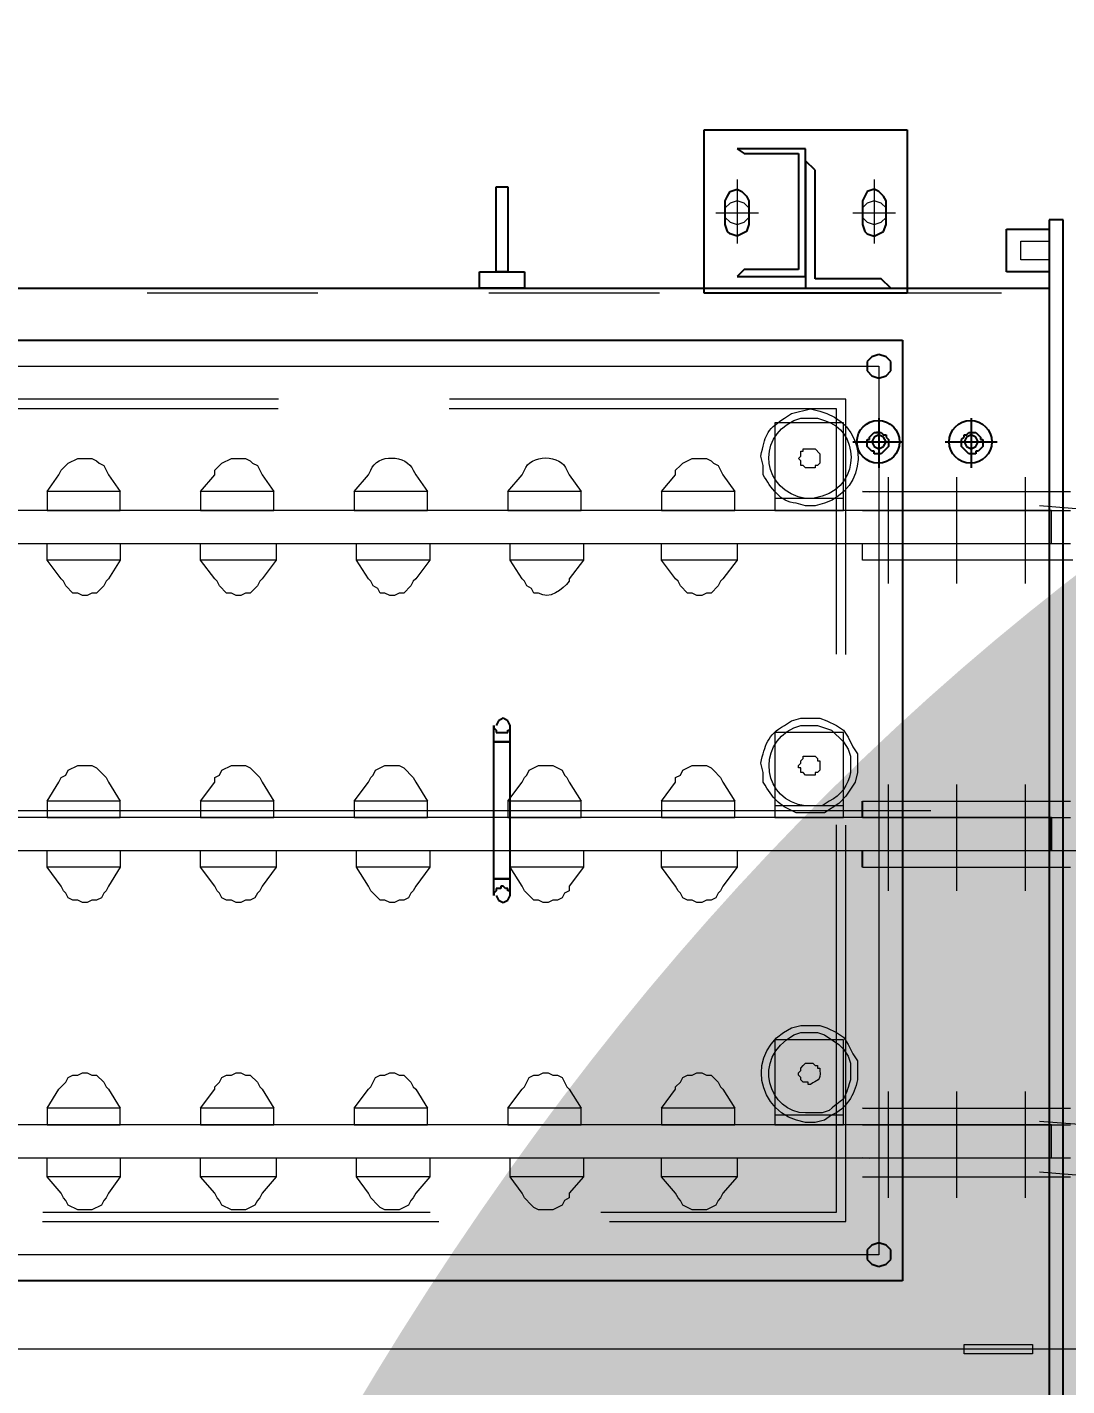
# Model space of a CAD drawing. Header units: metres. Extents: x 529524 to 529977, y 2674144 to 2674419.
# Drawn here: x 529755.865 to 529756.474, y 2674301.859 to 2674302.654 of the extents above; entities that cross this region are included whole.
import ezdxf

# ---------------------------------------------------------------- set-up
doc = ezdxf.new("R2010")
doc.units = ezdxf.units.M
doc.linetypes.add('PDF_IMPORT', pattern=[1, 0.8, -0.2])
doc.layers.add('IDT', color=7, linetype='Continuous')
doc.layers.add('MMS Block Numbering', color=7, linetype='Continuous')
doc.styles.add('Adani Regular', font='Adani Regular.ttf')

# ---------------------------------------------------------------- blocks, each defined once
blk = doc.blocks.new('IDT')
at = {"layer": 'IDT', "color": 0, "lineweight": 25}
for p, q in [((17.01981, 11.5386), (17.01981, 10.21769)), ((17.02811, 10.21769), (17.02811, 11.5386)), ((17.11386, 10.28824), (17.11386, 10.83873)), ((17.11386, 10.83873), (17.98386, 10.83873)), ((17.12355, 10.82905), (17.12078, 10.82628)), ((17.12078, 10.82628), (17.12078, 10.82075)), ((17.12769, 10.83043), (17.12355, 10.82905)), ((17.13184, 10.82905), (17.12769, 10.83043)), ((17.13461, 10.82628), (17.13184, 10.82905)), ((17.13461, 10.82075), (17.13461, 10.82628)), ((17.12078, 10.82075), (17.12355, 10.81798)), ((17.12355, 10.81798), (17.12769, 10.8166)), ((17.12769, 10.8166), (17.13184, 10.81798)), ((17.13184, 10.81798), (17.13461, 10.82075)), ((17.34762, 10.61742), (17.34485, 10.61604)), ((17.35038, 10.61604), (17.34762, 10.61742)), ((17.34485, 10.61604), (17.34347, 10.61328)), ((17.34347, 10.61328), (17.34347, 10.61051)), ((17.34347, 10.61328), (17.34347, 10.60359)), ((17.34347, 10.61051), (17.34485, 10.61051)), ((17.34485, 10.61051), (17.34485, 10.60913)), ((17.35176, 10.61328), (17.35038, 10.61604)), ((17.35176, 10.61051), (17.35315, 10.61189)), ((17.35176, 10.60913), (17.35176, 10.61051)), ((17.35315, 10.61189), (17.35315, 10.61328)), ((17.35315, 10.61328), (17.35315, 10.60359)), ((17.34347, 10.60359), (17.34347, 10.51369)), ((17.34347, 10.60359), (17.35315, 10.60359)), ((17.35315, 10.60359), (17.34347, 10.60359)), ((17.34485, 10.60913), (17.34623, 10.60913)), ((17.34623, 10.60913), (17.34762, 10.60774)), ((17.34762, 10.60774), (17.349, 10.60774)), ((17.349, 10.60774), (17.349, 10.60913)), ((17.349, 10.60913), (17.35176, 10.60913)), ((17.35315, 10.60359), (17.35315, 10.52337)), ((17.13738, 10.59668), (17.13738, 10.587)), ((17.02672, 10.587), (17.02672, 10.56763)), ((17.13738, 10.56763), (17.13738, 10.55795)), ((17.34347, 10.52337), (17.35315, 10.52337)), ((17.35315, 10.52337), (17.34347, 10.52337)), ((17.35315, 10.52337), (17.35315, 10.51369)), ((17.34485, 10.51645), (17.34347, 10.51645)), ((17.34347, 10.51645), (17.34347, 10.51369)), ((17.35176, 10.51784), (17.34485, 10.51784)), ((17.34485, 10.51784), (17.34485, 10.51645)), ((17.35176, 10.51645), (17.35176, 10.51784)), ((17.35315, 10.51507), (17.35176, 10.51645)), ((17.35315, 10.51369), (17.35315, 10.51507)), ((17.34347, 10.51369), (17.34485, 10.51092)), ((17.34485, 10.51092), (17.34762, 10.50954)), ((17.34762, 10.50954), (17.35038, 10.51092)), ((17.35038, 10.51092), (17.35176, 10.51369)), ((17.07375, 10.33388), (17.07375, 10.36293)), ((17.12769, 10.33388), (17.12769, 10.36293)), ((17.08897, 10.34771), (17.05854, 10.34771)), ((17.06684, 10.35048), (17.06822, 10.35186)), ((17.06684, 10.34633), (17.06684, 10.35048)), ((17.06822, 10.35186), (17.0696, 10.35324)), ((17.0696, 10.35324), (17.07099, 10.35324)), ((17.07099, 10.35048), (17.0696, 10.34771)), ((17.0696, 10.34771), (17.07099, 10.34494)), ((17.07099, 10.35324), (17.07099, 10.35463)), ((17.07099, 10.35463), (17.07513, 10.35463)), ((17.07375, 10.35186), (17.07099, 10.35048)), ((17.07652, 10.35048), (17.07375, 10.35186)), ((17.07513, 10.35463), (17.07928, 10.35048)), ((17.0779, 10.34771), (17.07652, 10.35048)), ((17.07652, 10.34494), (17.0779, 10.34771)), ((17.07928, 10.35048), (17.07928, 10.34633)), ((17.14291, 10.34771), (17.11386, 10.34771)), ((17.12216, 10.35048), (17.12631, 10.35463)), ((17.12216, 10.34633), (17.12216, 10.35048)), ((17.12493, 10.35048), (17.12355, 10.34771)), ((17.12355, 10.34771), (17.12493, 10.34494)), ((17.12769, 10.35186), (17.12493, 10.35048)), ((17.12631, 10.35463), (17.13046, 10.35463)), ((17.13046, 10.35048), (17.12769, 10.35186)), ((17.13046, 10.35463), (17.13046, 10.35324)), ((17.13046, 10.35324), (17.13184, 10.35324)), ((17.13184, 10.34771), (17.13046, 10.35048)), ((17.13046, 10.34494), (17.13184, 10.34771)), ((17.13184, 10.35324), (17.13461, 10.35048)), ((17.13461, 10.35048), (17.13461, 10.34633)), ((17.06822, 10.34633), (17.06684, 10.34633)), ((17.06822, 10.34494), (17.06822, 10.34633)), ((17.0696, 10.34356), (17.06822, 10.34494)), ((17.07099, 10.34218), (17.0696, 10.34356)), ((17.07099, 10.34494), (17.07375, 10.34356)), ((17.07375, 10.34218), (17.07099, 10.34218)), ((17.07375, 10.34356), (17.07652, 10.34494)), ((17.07513, 10.34218), (17.07375, 10.34218)), ((17.07652, 10.34356), (17.07513, 10.34218)), ((17.0779, 10.34356), (17.07652, 10.34356)), ((17.07928, 10.34633), (17.0779, 10.34494)), ((17.0779, 10.34494), (17.0779, 10.34356)), ((17.12355, 10.34494), (17.12216, 10.34633)), ((17.12355, 10.34356), (17.12355, 10.34494)), ((17.12493, 10.34356), (17.12355, 10.34356)), ((17.12493, 10.34494), (17.12769, 10.34356)), ((17.12631, 10.34218), (17.12493, 10.34356)), ((17.12769, 10.34218), (17.12631, 10.34218)), ((17.12769, 10.34356), (17.13046, 10.34494)), ((17.12769, 10.34218), (17.12908, 10.34218)), ((17.13046, 10.34218), (17.12769, 10.34218)), ((17.13323, 10.34494), (17.13046, 10.34218)), ((17.13461, 10.34633), (17.13323, 10.34633)), ((17.13323, 10.34633), (17.13323, 10.34494)), ((17.12355, 10.30898), (17.12078, 10.30622)), ((17.12769, 10.31037), (17.12355, 10.30898)), ((17.13184, 10.30898), (17.12769, 10.31037)), ((17.13461, 10.30622), (17.13184, 10.30898)), ((17.12078, 10.30622), (17.12078, 10.30068)), ((17.12078, 10.30068), (17.12355, 10.29792)), ((17.13184, 10.29792), (17.13461, 10.30068)), ((17.13461, 10.30068), (17.13461, 10.30622)), ((17.12355, 10.29792), (17.12769, 10.29653)), ((17.12769, 10.29653), (17.13184, 10.29792)), ((17.98386, 10.28824), (17.11386, 10.28824)), ((17.1111, 10.26057), (17.23005, 10.26057)), ((17.1111, 10.16513), (17.1111, 10.26057)), ((17.23005, 10.26057), (17.23005, 10.16513)), ((18.03089, 10.25781), (17.02811, 10.25781)), ((17.12078, 10.25781), (17.12631, 10.25227)), ((17.17057, 10.25781), (17.12078, 10.25781)), ((17.12631, 10.25227), (17.16504, 10.25227)), ((17.16504, 10.25227), (17.16504, 10.18865)), ((17.17057, 10.18312), (17.17057, 10.25781)), ((17.33517, 10.25781), (17.36145, 10.25781)), ((17.33517, 10.24812), (17.33517, 10.25781)), ((17.36145, 10.25781), (17.36145, 10.24812)), ((17.02811, 10.22323), (17.02811, 10.24812)), ((17.02811, 10.24812), (17.053, 10.24812)), ((17.053, 10.24812), (17.053, 10.22323)), ((17.21068, 10.25089), (17.17057, 10.25089)), ((17.17057, 10.25089), (17.17057, 10.1762)), ((17.17472, 10.17897), (17.17472, 10.24674)), ((17.17472, 10.24674), (17.20653, 10.24674)), ((17.20653, 10.24674), (17.21068, 10.25089)), ((17.36145, 10.24812), (17.33517, 10.24812)), ((17.34485, 10.19833), (17.34485, 10.24812)), ((17.34485, 10.24812), (17.35176, 10.24812)), ((17.35176, 10.24812), (17.35176, 10.19833)), ((17.053, 10.22323), (17.02811, 10.22323)), ((17.12493, 10.22461), (17.12355, 10.22046)), ((17.12355, 10.22046), (17.12355, 10.20663)), ((17.13046, 10.22738), (17.12493, 10.22461)), ((17.13461, 10.22599), (17.13046, 10.22738)), ((17.13599, 10.22461), (17.13461, 10.22599)), ((17.13738, 10.22046), (17.13599, 10.22461)), ((17.13738, 10.20663), (17.13738, 10.22046)), ((17.20377, 10.22046), (17.20515, 10.22461)), ((17.20377, 10.20663), (17.20377, 10.22046)), ((17.20515, 10.22461), (17.21068, 10.22738)), ((17.21068, 10.22738), (17.21483, 10.22599)), ((17.21483, 10.22599), (17.21622, 10.22461)), ((17.21622, 10.22461), (17.2176, 10.22046)), ((17.2176, 10.22046), (17.2176, 10.20663)), ((17.01981, 10.21769), (17.02811, 10.21769)), ((17.12355, 10.20663), (17.12493, 10.20386)), ((17.12493, 10.20386), (17.12769, 10.2011)), ((17.13461, 10.2011), (17.13599, 10.20386)), ((17.13599, 10.20386), (17.13738, 10.20663)), ((17.20515, 10.20386), (17.20377, 10.20663)), ((17.20792, 10.2011), (17.20515, 10.20386)), ((17.21622, 10.20386), (17.21483, 10.2011)), ((17.2176, 10.20663), (17.21622, 10.20386)), ((17.12769, 10.2011), (17.13046, 10.19971)), ((17.13046, 10.19971), (17.13461, 10.2011)), ((17.21068, 10.19971), (17.20792, 10.2011)), ((17.21483, 10.2011), (17.21068, 10.19971)), ((17.35176, 10.19833), (17.34485, 10.19833)), ((17.16504, 10.18865), (17.17057, 10.18312)), ((17.17057, 10.1762), (17.21068, 10.1762)), ((17.20653, 10.17897), (17.17472, 10.17897)), ((17.21068, 10.1762), (17.20653, 10.17897)), ((17.23005, 10.16513), (17.1111, 10.16513))]:
    blk.add_line(p, q, dxfattribs=at)
at = {"layer": 'IDT', "color": 0, "lineweight": 13}
for p, q in [((17.03779, 10.87607), (17.03779, 10.88161)), ((17.03779, 10.88161), (17.0779, 10.88161)), ((17.0779, 10.88161), (17.0779, 10.87607)), ((16.62008, 10.87884), (18.11111, 10.87884)), ((17.0779, 10.87607), (17.03779, 10.87607)), ((17.12769, 10.30345), (17.12769, 10.82351)), ((17.12769, 10.82351), (17.96865, 10.82351)), ((17.08205, 10.79032), (17.08205, 10.75851)), ((17.12216, 10.79032), (17.12216, 10.75851)), ((17.08205, 10.75989), (17.08205, 10.72808)), ((17.12216, 10.75989), (17.12216, 10.72808)), ((17.04194, 10.61051), (17.04194, 10.5787)), ((17.08205, 10.61051), (17.08205, 10.5787)), ((17.12216, 10.61051), (17.12216, 10.5787)), ((17.04194, 10.58008), (17.04194, 10.54827)), ((17.08205, 10.58008), (17.08205, 10.54827)), ((17.12216, 10.58008), (17.12216, 10.54827)), ((17.99493, 10.56348), (17.09727, 10.56348)), ((17.04194, 10.4307), (17.04194, 10.3975)), ((17.08205, 10.4307), (17.08205, 10.3975)), ((17.12216, 10.4307), (17.12216, 10.3975)), ((17.04194, 10.40027), (17.04194, 10.36846)), ((17.08205, 10.40027), (17.08205, 10.36846)), ((17.12216, 10.40027), (17.12216, 10.36846)), ((17.96865, 10.30345), (17.12769, 10.30345)), ((17.02811, 10.23014), (17.02811, 10.24121)), ((17.02811, 10.24121), (17.04471, 10.24121)), ((17.04471, 10.24121), (17.04471, 10.23014)), ((17.04471, 10.23014), (17.02811, 10.23014)), ((17.13046, 10.19418), (17.13046, 10.23153)), ((17.21068, 10.19418), (17.21068, 10.23153)), ((17.13046, 10.22046), (17.12631, 10.21908)), ((17.13461, 10.21908), (17.13046, 10.22046)), ((17.21068, 10.22046), (17.20653, 10.21908)), ((17.21483, 10.21908), (17.21068, 10.22046)), ((17.14291, 10.21355), (17.11801, 10.21355)), ((17.12631, 10.21908), (17.12355, 10.21631)), ((17.12355, 10.21631), (17.12355, 10.21078)), ((17.13738, 10.21631), (17.13461, 10.21908)), ((17.13738, 10.21078), (17.13738, 10.21631)), ((17.22313, 10.21355), (17.19824, 10.21355)), ((17.20653, 10.21908), (17.20377, 10.21631)), ((17.20377, 10.21631), (17.20377, 10.21078)), ((17.2176, 10.21631), (17.21483, 10.21908)), ((17.2176, 10.21078), (17.2176, 10.21631)), ((17.12355, 10.21078), (17.12631, 10.20801)), ((17.12631, 10.20801), (17.13046, 10.20663)), ((17.13046, 10.20663), (17.13461, 10.20801)), ((17.13461, 10.20801), (17.13738, 10.21078)), ((17.20377, 10.21078), (17.20653, 10.20801)), ((17.20653, 10.20801), (17.21068, 10.20663)), ((17.21068, 10.20663), (17.21483, 10.20801)), ((17.21483, 10.20801), (17.2176, 10.21078))]:
    blk.add_line(p, q, dxfattribs=at)
at = {"layer": 'IDT', "color": 0, "linetype": 'PDF_IMPORT', "lineweight": 13, "ltscale": 0.29}
for p, q in [((17.94929, 10.80415), (17.14706, 10.80415)), ((17.14706, 10.80415), (17.14706, 10.32281)), ((17.14706, 10.32281), (17.94929, 10.32281))]:
    blk.add_line(p, q, dxfattribs=at)
at = {"layer": 'IDT', "color": 0, "linetype": 'PDF_IMPORT', "lineweight": 13, "ltscale": 0.283333}
for p, q in [((17.15259, 10.79862), (17.15259, 10.32835)), ((17.94375, 10.79862), (17.15259, 10.79862)), ((17.15259, 10.32835), (17.94375, 10.32835))]:
    blk.add_line(p, q, dxfattribs=at)
at = {"layer": 'IDT', "color": 0, "lineweight": 0}
for p, q in [((17.22175, 10.7917), (17.22313, 10.79447)), ((17.22313, 10.79447), (17.22866, 10.79723)), ((17.22866, 10.79723), (17.23696, 10.79723)), ((17.23696, 10.79723), (17.2425, 10.79447)), ((17.2425, 10.79447), (17.24388, 10.7917)), ((17.31165, 10.7917), (17.31304, 10.79447)), ((17.31304, 10.79447), (17.31857, 10.79723)), ((17.31857, 10.79723), (17.32687, 10.79723)), ((17.32687, 10.79723), (17.32963, 10.79585)), ((17.32963, 10.79585), (17.33102, 10.79447)), ((17.33102, 10.79447), (17.33517, 10.79032)), ((17.40156, 10.7917), (17.40294, 10.79447)), ((17.40294, 10.79447), (17.40847, 10.79723)), ((17.40847, 10.79723), (17.41677, 10.79723)), ((17.41677, 10.79723), (17.41954, 10.79585)), ((17.41954, 10.79585), (17.42092, 10.79447)), ((17.42092, 10.79447), (17.42507, 10.79032)), ((17.49146, 10.7917), (17.49285, 10.79447)), ((17.49285, 10.79447), (17.49838, 10.79723)), ((17.49838, 10.79723), (17.50668, 10.79723)), ((17.50668, 10.79723), (17.51221, 10.79447)), ((17.51221, 10.79447), (17.51359, 10.7917)), ((17.58137, 10.7917), (17.58275, 10.79447)), ((17.58275, 10.79447), (17.58828, 10.79723)), ((17.58828, 10.79723), (17.59658, 10.79723)), ((17.59658, 10.79723), (17.60212, 10.79447)), ((17.60212, 10.79447), (17.6035, 10.7917)), ((17.04194, 10.79032), (17.04194, 10.75851)), ((17.21068, 10.77787), (17.21898, 10.78755)), ((17.21898, 10.78755), (17.22037, 10.79032)), ((17.22037, 10.79032), (17.22175, 10.7917)), ((17.24388, 10.7917), (17.24526, 10.79032)), ((17.24526, 10.79032), (17.24665, 10.78755)), ((17.24665, 10.78755), (17.25494, 10.77787)), ((17.30059, 10.77787), (17.30889, 10.78755)), ((17.30889, 10.79032), (17.31165, 10.7917)), ((17.30889, 10.78755), (17.30889, 10.79032)), ((17.33517, 10.79032), (17.33655, 10.78755)), ((17.33655, 10.78755), (17.34347, 10.77787)), ((17.39049, 10.77787), (17.39879, 10.78755)), ((17.39879, 10.78755), (17.40018, 10.79032)), ((17.40018, 10.79032), (17.40156, 10.7917)), ((17.42507, 10.79032), (17.42645, 10.78755)), ((17.42645, 10.78755), (17.43337, 10.77787)), ((17.4804, 10.77787), (17.4887, 10.78755)), ((17.4887, 10.78755), (17.49008, 10.79032)), ((17.49008, 10.79032), (17.49146, 10.7917)), ((17.51359, 10.7917), (17.51498, 10.79032)), ((17.51498, 10.79032), (17.51636, 10.78755)), ((17.51636, 10.78755), (17.52466, 10.77787)), ((17.57169, 10.77787), (17.5786, 10.78755)), ((17.5786, 10.78755), (17.57998, 10.79032)), ((17.57998, 10.79032), (17.58137, 10.7917)), ((17.6035, 10.7917), (17.60488, 10.79032)), ((17.60488, 10.79032), (17.60626, 10.78755)), ((17.60626, 10.78755), (17.61456, 10.77787)), ((17.13738, 10.77787), (17.01566, 10.77787)), ((17.21068, 10.77787), (17.25494, 10.77787)), ((17.21068, 10.7668), (17.21068, 10.77787)), ((17.25494, 10.77787), (17.25494, 10.7668)), ((17.30059, 10.77787), (17.34347, 10.77787)), ((17.30059, 10.7668), (17.30059, 10.77787)), ((17.34347, 10.77787), (17.34347, 10.7668)), ((17.39049, 10.77787), (17.43337, 10.77787)), ((17.39049, 10.7668), (17.39049, 10.77787)), ((17.43337, 10.77787), (17.43337, 10.7668)), ((17.4804, 10.77787), (17.52466, 10.77787)), ((17.4804, 10.7668), (17.4804, 10.77787)), ((17.52466, 10.77787), (17.52466, 10.7668)), ((17.57169, 10.77787), (17.61456, 10.77787)), ((17.57169, 10.7668), (17.57169, 10.77787)), ((17.61456, 10.77787), (17.61456, 10.7668)), ((17.13738, 10.76681), (17.01566, 10.76681)), ((17.9479, 10.76681), (17.02672, 10.76681)), ((17.02672, 10.76681), (17.02672, 10.74744)), ((17.25494, 10.7668), (17.21068, 10.7668)), ((17.34347, 10.7668), (17.30059, 10.7668)), ((17.43337, 10.7668), (17.39049, 10.7668)), ((17.52466, 10.7668), (17.4804, 10.7668)), ((17.61456, 10.7668), (17.57169, 10.7668)), ((17.04194, 10.75989), (17.04194, 10.72808)), ((17.13738, 10.74744), (17.01566, 10.74744)), ((17.02672, 10.74744), (17.9479, 10.74744)), ((17.18855, 10.74744), (17.14844, 10.74744)), ((17.14844, 10.74744), (17.14844, 10.69765)), ((17.15536, 10.74191), (17.15951, 10.74467)), ((17.15951, 10.74467), (17.16504, 10.74606)), ((17.16504, 10.74606), (17.17057, 10.74606)), ((17.18855, 10.69765), (17.18855, 10.74744)), ((17.25494, 10.74744), (17.21207, 10.74744)), ((17.21207, 10.74744), (17.21207, 10.73776)), ((17.25494, 10.73776), (17.25494, 10.74744)), ((17.34485, 10.74744), (17.30197, 10.74744)), ((17.30197, 10.74744), (17.30197, 10.73776)), ((17.34485, 10.73776), (17.34485, 10.74744)), ((17.43475, 10.74744), (17.39188, 10.74744)), ((17.39188, 10.74744), (17.39188, 10.73776)), ((17.43475, 10.73776), (17.43475, 10.74744)), ((17.52466, 10.74744), (17.48178, 10.74744)), ((17.48178, 10.74744), (17.48178, 10.73776)), ((17.52466, 10.73776), (17.52466, 10.74744)), ((17.61456, 10.74744), (17.57169, 10.74744)), ((17.57169, 10.74744), (17.57169, 10.73776)), ((17.61456, 10.73776), (17.61456, 10.74744)), ((17.13738, 10.73776), (17.01566, 10.73776)), ((17.14844, 10.74191), (17.18855, 10.74191)), ((17.15674, 10.73914), (17.16089, 10.74053)), ((17.16089, 10.74053), (17.17057, 10.74053)), ((17.21898, 10.72669), (17.21207, 10.73776)), ((17.21207, 10.73776), (17.25494, 10.73776)), ((17.25494, 10.73776), (17.24665, 10.72669)), ((17.30889, 10.72669), (17.30197, 10.73776)), ((17.30197, 10.73776), (17.34485, 10.73776)), ((17.34485, 10.73776), (17.33655, 10.72669)), ((17.39879, 10.72669), (17.39188, 10.73776)), ((17.39188, 10.73776), (17.43475, 10.73776)), ((17.43475, 10.73776), (17.42645, 10.72669)), ((17.4887, 10.72669), (17.48178, 10.73776)), ((17.48178, 10.73776), (17.52466, 10.73776)), ((17.52466, 10.73776), (17.51636, 10.72669)), ((17.5786, 10.72669), (17.57169, 10.73776)), ((17.57169, 10.73776), (17.61456, 10.73776)), ((17.61456, 10.73776), (17.60765, 10.72669)), ((17.14014, 10.7101), (17.14014, 10.72116)), ((17.14429, 10.71148), (17.14429, 10.72116)), ((17.16781, 10.72393), (17.16919, 10.72393)), ((17.16919, 10.72393), (17.16919, 10.72254)), ((17.16919, 10.72254), (17.17196, 10.72254)), ((17.17196, 10.72254), (17.17334, 10.72116)), ((17.17334, 10.72116), (17.17334, 10.71978)), ((17.22037, 10.72531), (17.21898, 10.72669)), ((17.22175, 10.72254), (17.22037, 10.72531)), ((17.22452, 10.71978), (17.22175, 10.72254)), ((17.24388, 10.72254), (17.2425, 10.71978)), ((17.24665, 10.72531), (17.24388, 10.72254)), ((17.24665, 10.72669), (17.24665, 10.72531)), ((17.31027, 10.72531), (17.30889, 10.72669)), ((17.31165, 10.72254), (17.31027, 10.72531)), ((17.31304, 10.71978), (17.31165, 10.72254)), ((17.33517, 10.72531), (17.3324, 10.71978)), ((17.33655, 10.72669), (17.33517, 10.72531)), ((17.40018, 10.72531), (17.39879, 10.72669)), ((17.40156, 10.72254), (17.40018, 10.72531)), ((17.40571, 10.71839), (17.40156, 10.72254)), ((17.42507, 10.72531), (17.42231, 10.71978)), ((17.42645, 10.72669), (17.42507, 10.72531)), ((17.49008, 10.72531), (17.4887, 10.72669)), ((17.49146, 10.72254), (17.49008, 10.72531)), ((17.49561, 10.71839), (17.49146, 10.72254)), ((17.51359, 10.72254), (17.51221, 10.71978)), ((17.51636, 10.72531), (17.51359, 10.72254)), ((17.51636, 10.72669), (17.51636, 10.72531)), ((17.57998, 10.72531), (17.5786, 10.72669)), ((17.58137, 10.72254), (17.57998, 10.72531)), ((17.58552, 10.71839), (17.58137, 10.72254)), ((17.6035, 10.72254), (17.60212, 10.71978)), ((17.60626, 10.72531), (17.6035, 10.72254)), ((17.60765, 10.72669), (17.60626, 10.72531)), ((17.16227, 10.71425), (17.16227, 10.71563)), ((17.16366, 10.71425), (17.16227, 10.71425)), ((17.16366, 10.71286), (17.16366, 10.71425)), ((17.16504, 10.71286), (17.16366, 10.71286)), ((17.16642, 10.71148), (17.16504, 10.71286)), ((17.17196, 10.71286), (17.17057, 10.71148)), ((17.17334, 10.71425), (17.17196, 10.71286)), ((17.17334, 10.71978), (17.17472, 10.71839)), ((17.17472, 10.71701), (17.17334, 10.71563)), ((17.17334, 10.71563), (17.17334, 10.71425)), ((17.17472, 10.71839), (17.17472, 10.71701)), ((17.2259, 10.71839), (17.22452, 10.71978)), ((17.22866, 10.71839), (17.2259, 10.71839)), ((17.23143, 10.71701), (17.22866, 10.71839)), ((17.2342, 10.71701), (17.23143, 10.71701)), ((17.23696, 10.71839), (17.2342, 10.71701)), ((17.23973, 10.71839), (17.23696, 10.71839)), ((17.2425, 10.71978), (17.23973, 10.71839)), ((17.3158, 10.71839), (17.31304, 10.71978)), ((17.31857, 10.71839), (17.3158, 10.71839)), ((17.32134, 10.71701), (17.31857, 10.71839)), ((17.3241, 10.71701), (17.32134, 10.71701)), ((17.32687, 10.71839), (17.3241, 10.71701)), ((17.32963, 10.71839), (17.32687, 10.71839)), ((17.3324, 10.71978), (17.32963, 10.71839)), ((17.40847, 10.71839), (17.40571, 10.71839)), ((17.41124, 10.71701), (17.40847, 10.71839)), ((17.41401, 10.71701), (17.41124, 10.71701)), ((17.41677, 10.71839), (17.41401, 10.71701)), ((17.41954, 10.71839), (17.41677, 10.71839)), ((17.42231, 10.71978), (17.41954, 10.71839)), ((17.49838, 10.71839), (17.49561, 10.71839)), ((17.50115, 10.71701), (17.49838, 10.71839)), ((17.50391, 10.71701), (17.50115, 10.71701)), ((17.50668, 10.71839), (17.50391, 10.71701)), ((17.50944, 10.71839), (17.50668, 10.71839)), ((17.51221, 10.71978), (17.50944, 10.71839)), ((17.58828, 10.71839), (17.58552, 10.71839)), ((17.59105, 10.71701), (17.58828, 10.71839)), ((17.59382, 10.71701), (17.59105, 10.71701)), ((17.59658, 10.71839), (17.59382, 10.71701)), ((17.59935, 10.71839), (17.59658, 10.71839)), ((17.60212, 10.71978), (17.59935, 10.71839)), ((17.14291, 10.70595), (17.14014, 10.7101)), ((17.14568, 10.70041), (17.14291, 10.70595)), ((17.14568, 10.70733), (17.14429, 10.71148)), ((17.14844, 10.70318), (17.14568, 10.70733)), ((17.16781, 10.71148), (17.16642, 10.71148)), ((17.17057, 10.71148), (17.16781, 10.71148)), ((17.14844, 10.69626), (17.14568, 10.70041)), ((17.15121, 10.70041), (17.14844, 10.70318)), ((17.14844, 10.69765), (17.18855, 10.69765)), ((17.15951, 10.69488), (17.15121, 10.70041)), ((17.15259, 10.6935), (17.14844, 10.69626)), ((17.15812, 10.69073), (17.15259, 10.6935)), ((17.16227, 10.68935), (17.15812, 10.69073)), ((17.16366, 10.6935), (17.15951, 10.69488)), ((17.16781, 10.68935), (17.16227, 10.68935)), ((17.16781, 10.6935), (17.16366, 10.6935)), ((17.17334, 10.6935), (17.16781, 10.6935)), ((17.17334, 10.68935), (17.16781, 10.68935)), ((17.17749, 10.69488), (17.17334, 10.6935)), ((17.17887, 10.69073), (17.17334, 10.68935)), ((17.22866, 10.61604), (17.23143, 10.61742)), ((17.23143, 10.61742), (17.2342, 10.61742)), ((17.2342, 10.61742), (17.23696, 10.61604)), ((17.31857, 10.61604), (17.32134, 10.61742)), ((17.32134, 10.61742), (17.3241, 10.61742)), ((17.3241, 10.61742), (17.32687, 10.61604)), ((17.40847, 10.61604), (17.41124, 10.61742)), ((17.41124, 10.61742), (17.41401, 10.61742)), ((17.41401, 10.61742), (17.41677, 10.61604)), ((17.49838, 10.61604), (17.50115, 10.61742)), ((17.50115, 10.61742), (17.50391, 10.61742)), ((17.50391, 10.61742), (17.50668, 10.61604)), ((17.58828, 10.61604), (17.59105, 10.61742)), ((17.59105, 10.61742), (17.59382, 10.61742)), ((17.59382, 10.61742), (17.59658, 10.61604)), ((17.21898, 10.60774), (17.22037, 10.61051)), ((17.22037, 10.61051), (17.22175, 10.61189)), ((17.22175, 10.61189), (17.22313, 10.61466)), ((17.22313, 10.61466), (17.2259, 10.61604)), ((17.2259, 10.61604), (17.22866, 10.61604)), ((17.23696, 10.61604), (17.23973, 10.61604)), ((17.23973, 10.61604), (17.2425, 10.61466)), ((17.2425, 10.61466), (17.24388, 10.61189)), ((17.24388, 10.61189), (17.24526, 10.61051)), ((17.24526, 10.61051), (17.24665, 10.60774)), ((17.30889, 10.61051), (17.31165, 10.61189)), ((17.30889, 10.60774), (17.30889, 10.61051)), ((17.31165, 10.61189), (17.31304, 10.61466)), ((17.31304, 10.61466), (17.3158, 10.61604)), ((17.3158, 10.61604), (17.31857, 10.61604)), ((17.32687, 10.61604), (17.32963, 10.61604)), ((17.32963, 10.61604), (17.33517, 10.61051)), ((17.33517, 10.61051), (17.33655, 10.60774)), ((17.39879, 10.60774), (17.40018, 10.61051)), ((17.40018, 10.61051), (17.40156, 10.61189)), ((17.40156, 10.61189), (17.40294, 10.61466)), ((17.40294, 10.61466), (17.40571, 10.61604)), ((17.40571, 10.61604), (17.40847, 10.61604)), ((17.41677, 10.61604), (17.41954, 10.61604)), ((17.41954, 10.61604), (17.42507, 10.61051)), ((17.42507, 10.61051), (17.42645, 10.60774)), ((17.4887, 10.60774), (17.49008, 10.61051)), ((17.49008, 10.61051), (17.49146, 10.61189)), ((17.49146, 10.61189), (17.49285, 10.61466)), ((17.49285, 10.61466), (17.49561, 10.61604)), ((17.49561, 10.61604), (17.49838, 10.61604)), ((17.50668, 10.61604), (17.50944, 10.61604)), ((17.50944, 10.61604), (17.51221, 10.61466)), ((17.51221, 10.61466), (17.51359, 10.61189)), ((17.51359, 10.61189), (17.51498, 10.61051)), ((17.51498, 10.61051), (17.51636, 10.60774)), ((17.5786, 10.60774), (17.57998, 10.61051)), ((17.57998, 10.61051), (17.58137, 10.61189)), ((17.58137, 10.61189), (17.58275, 10.61466)), ((17.58275, 10.61466), (17.58552, 10.61604)), ((17.58552, 10.61604), (17.58828, 10.61604)), ((17.59658, 10.61604), (17.59935, 10.61604)), ((17.59935, 10.61604), (17.60212, 10.61466)), ((17.60212, 10.61466), (17.6035, 10.61189)), ((17.6035, 10.61189), (17.60488, 10.61051)), ((17.60488, 10.61051), (17.60626, 10.60774)), ((17.21068, 10.59668), (17.21898, 10.60774)), ((17.24665, 10.60774), (17.25494, 10.59668)), ((17.30059, 10.59668), (17.30889, 10.60774)), ((17.33655, 10.60774), (17.34347, 10.59668)), ((17.39049, 10.59668), (17.39879, 10.60774)), ((17.42645, 10.60774), (17.43337, 10.59668)), ((17.4804, 10.59668), (17.4887, 10.60774)), ((17.51636, 10.60774), (17.52466, 10.59668)), ((17.57169, 10.59668), (17.5786, 10.60774)), ((17.60626, 10.60774), (17.61456, 10.59668)), ((17.13738, 10.59668), (17.01566, 10.59668)), ((17.21068, 10.59668), (17.25494, 10.59668)), ((17.21068, 10.587), (17.21068, 10.59668)), ((17.25494, 10.59668), (17.25494, 10.587)), ((17.30059, 10.59668), (17.34347, 10.59668)), ((17.30059, 10.587), (17.30059, 10.59668)), ((17.34347, 10.59668), (17.34347, 10.587)), ((17.39049, 10.59668), (17.43337, 10.59668)), ((17.39049, 10.587), (17.39049, 10.59668)), ((17.43337, 10.59668), (17.43337, 10.587)), ((17.4804, 10.59668), (17.52466, 10.59668)), ((17.4804, 10.587), (17.4804, 10.59668)), ((17.52466, 10.59668), (17.52466, 10.587)), ((17.57169, 10.59668), (17.61456, 10.59668)), ((17.57169, 10.587), (17.57169, 10.59668)), ((17.61456, 10.59668), (17.61456, 10.587)), ((17.13738, 10.587), (17.01151, 10.587)), ((17.9479, 10.587), (17.02672, 10.587)), ((17.25494, 10.587), (17.21068, 10.587)), ((17.34347, 10.587), (17.30059, 10.587)), ((17.43337, 10.587), (17.39049, 10.587)), ((17.52466, 10.587), (17.4804, 10.587)), ((17.61456, 10.587), (17.57169, 10.587)), ((17.13738, 10.56763), (17.01566, 10.56763)), ((17.02672, 10.56763), (17.9479, 10.56763)), ((17.18855, 10.56763), (17.14844, 10.56763)), ((17.14844, 10.56763), (17.14844, 10.51784)), ((17.15121, 10.55933), (17.15951, 10.56487)), ((17.15951, 10.56487), (17.1761, 10.56487)), ((17.18855, 10.51784), (17.18855, 10.56763)), ((17.25494, 10.56763), (17.21207, 10.56763)), ((17.21207, 10.56763), (17.21207, 10.55795)), ((17.25494, 10.55795), (17.25494, 10.56763)), ((17.34485, 10.56763), (17.30197, 10.56763)), ((17.30197, 10.56763), (17.30197, 10.55795)), ((17.34485, 10.55795), (17.34485, 10.56763)), ((17.43475, 10.56763), (17.39188, 10.56763)), ((17.39188, 10.56763), (17.39188, 10.55795)), ((17.43475, 10.55795), (17.43475, 10.56763)), ((17.52466, 10.56763), (17.48178, 10.56763)), ((17.48178, 10.56763), (17.48178, 10.55795)), ((17.52466, 10.55795), (17.52466, 10.56763)), ((17.61456, 10.56763), (17.57169, 10.56763)), ((17.57169, 10.56763), (17.57169, 10.55795)), ((17.61456, 10.55795), (17.61456, 10.56763)), ((17.13738, 10.55795), (17.01566, 10.55795)), ((17.14153, 10.54688), (17.14706, 10.55518)), ((17.14706, 10.55518), (17.15121, 10.55933)), ((17.14844, 10.56072), (17.18855, 10.56072)), ((17.15674, 10.55795), (17.16089, 10.56072)), ((17.16089, 10.56072), (17.17057, 10.56072)), ((17.21898, 10.54688), (17.21207, 10.55795)), ((17.21207, 10.55795), (17.25494, 10.55795)), ((17.25494, 10.55795), (17.24665, 10.54688)), ((17.30889, 10.54688), (17.30197, 10.55795)), ((17.30197, 10.55795), (17.34485, 10.55795)), ((17.34485, 10.55795), (17.33655, 10.54688)), ((17.39879, 10.54688), (17.39188, 10.55795)), ((17.39188, 10.55795), (17.43475, 10.55795)), ((17.43475, 10.55795), (17.42645, 10.54688)), ((17.4887, 10.54688), (17.48178, 10.55795)), ((17.48178, 10.55795), (17.52466, 10.55795)), ((17.52466, 10.55795), (17.51636, 10.54688)), ((17.5786, 10.54688), (17.57169, 10.55795)), ((17.57169, 10.55795), (17.61456, 10.55795)), ((17.61456, 10.55795), (17.60765, 10.54688)), ((17.14014, 10.54135), (17.14153, 10.54688)), ((17.19547, 10.54688), (17.19547, 10.54135)), ((17.22037, 10.54412), (17.21898, 10.54688)), ((17.24665, 10.54688), (17.24665, 10.54412)), ((17.31027, 10.54412), (17.30889, 10.54688)), ((17.33655, 10.54688), (17.33517, 10.54412)), ((17.40018, 10.54412), (17.39879, 10.54688)), ((17.42645, 10.54688), (17.42507, 10.54412)), ((17.49008, 10.54412), (17.4887, 10.54688)), ((17.51636, 10.54688), (17.51636, 10.54412)), ((17.57998, 10.54412), (17.5786, 10.54688)), ((17.60765, 10.54688), (17.60626, 10.54412)), ((17.14014, 10.53029), (17.14014, 10.54135)), ((17.14429, 10.53167), (17.14429, 10.54135)), ((17.16227, 10.53997), (17.16366, 10.54135)), ((17.16227, 10.53444), (17.16227, 10.53997)), ((17.16366, 10.54135), (17.16504, 10.54135)), ((17.16504, 10.54135), (17.16504, 10.54273)), ((17.16504, 10.54273), (17.17057, 10.54273)), ((17.17057, 10.54273), (17.17196, 10.54135)), ((17.17196, 10.54135), (17.17334, 10.54135)), ((17.17334, 10.54135), (17.17334, 10.53859)), ((17.17334, 10.53859), (17.17472, 10.53859)), ((17.17472, 10.53859), (17.17472, 10.5372)), ((17.19547, 10.54135), (17.19685, 10.53582)), ((17.22452, 10.53997), (17.22037, 10.54412)), ((17.2259, 10.53859), (17.22452, 10.53997)), ((17.22866, 10.5372), (17.2259, 10.53859)), ((17.2425, 10.53997), (17.23696, 10.5372)), ((17.24388, 10.54273), (17.2425, 10.53997)), ((17.24665, 10.54412), (17.24388, 10.54273)), ((17.31165, 10.54273), (17.31027, 10.54412)), ((17.31304, 10.53997), (17.31165, 10.54273)), ((17.31857, 10.5372), (17.31304, 10.53997)), ((17.3324, 10.53997), (17.32687, 10.5372)), ((17.33378, 10.54273), (17.3324, 10.53997)), ((17.33517, 10.54412), (17.33378, 10.54273)), ((17.40571, 10.53859), (17.40018, 10.54412)), ((17.40847, 10.5372), (17.40571, 10.53859)), ((17.42231, 10.53997), (17.41677, 10.5372)), ((17.42369, 10.54273), (17.42231, 10.53997)), ((17.42507, 10.54412), (17.42369, 10.54273)), ((17.49561, 10.53859), (17.49008, 10.54412)), ((17.49838, 10.5372), (17.49561, 10.53859)), ((17.51221, 10.53997), (17.50668, 10.5372)), ((17.51359, 10.54273), (17.51221, 10.53997)), ((17.51636, 10.54412), (17.51359, 10.54273)), ((17.58552, 10.53859), (17.57998, 10.54412)), ((17.58828, 10.5372), (17.58552, 10.53859)), ((17.60212, 10.53997), (17.59658, 10.5372)), ((17.6035, 10.54273), (17.60212, 10.53997)), ((17.60626, 10.54412), (17.6035, 10.54273)), ((17.14291, 10.52614), (17.14014, 10.53029)), ((17.14568, 10.52752), (17.14429, 10.53167)), ((17.16366, 10.53444), (17.16227, 10.53444)), ((17.16366, 10.53305), (17.16366, 10.53444)), ((17.16504, 10.53167), (17.16366, 10.53305)), ((17.16781, 10.53167), (17.16504, 10.53167)), ((17.17196, 10.53167), (17.16781, 10.53167)), ((17.17334, 10.53444), (17.17196, 10.53305)), ((17.17196, 10.53305), (17.17196, 10.53167)), ((17.17472, 10.5372), (17.17334, 10.53582)), ((17.17334, 10.53582), (17.17334, 10.53444)), ((17.23696, 10.5372), (17.22866, 10.5372)), ((17.32687, 10.5372), (17.31857, 10.5372)), ((17.41677, 10.5372), (17.40847, 10.5372)), ((17.50668, 10.5372), (17.49838, 10.5372)), ((17.59658, 10.5372), (17.58828, 10.5372)), ((17.14568, 10.5206), (17.14291, 10.52614)), ((17.14844, 10.52337), (17.14568, 10.52752)), ((17.15536, 10.51645), (17.14844, 10.52337)), ((17.14844, 10.51645), (17.14568, 10.5206)), ((17.14844, 10.51784), (17.18855, 10.51784)), ((17.15259, 10.51369), (17.14844, 10.51645)), ((17.16366, 10.51369), (17.15536, 10.51645)), ((17.17749, 10.51507), (17.17334, 10.51369)), ((17.15812, 10.51092), (17.15259, 10.51369)), ((17.16227, 10.50954), (17.15812, 10.51092)), ((17.16781, 10.50954), (17.16227, 10.50954)), ((17.16781, 10.51369), (17.16366, 10.51369)), ((17.17334, 10.51369), (17.16781, 10.51369)), ((17.17334, 10.50954), (17.16781, 10.50954)), ((17.17887, 10.51092), (17.17334, 10.50954)), ((17.18302, 10.51369), (17.17887, 10.51092)), ((17.22175, 10.43208), (17.2259, 10.43623)), ((17.2259, 10.43623), (17.22866, 10.43623)), ((17.22866, 10.43623), (17.23143, 10.43762)), ((17.23143, 10.43762), (17.2342, 10.43762)), ((17.2342, 10.43762), (17.23696, 10.43623)), ((17.23696, 10.43623), (17.23973, 10.43623)), ((17.23973, 10.43623), (17.24388, 10.43208)), ((17.32687, 10.43623), (17.32963, 10.43623)), ((17.32963, 10.43623), (17.33102, 10.43347)), ((17.40156, 10.43208), (17.40571, 10.43623)), ((17.40571, 10.43623), (17.40847, 10.43623)), ((17.40847, 10.43623), (17.41124, 10.43762)), ((17.41124, 10.43762), (17.41401, 10.43762)), ((17.41401, 10.43762), (17.41677, 10.43623)), ((17.41677, 10.43623), (17.41954, 10.43623)), ((17.41954, 10.43623), (17.42092, 10.43347)), ((17.49146, 10.43208), (17.49561, 10.43623)), ((17.49561, 10.43623), (17.49838, 10.43623)), ((17.49838, 10.43623), (17.50115, 10.43762)), ((17.50115, 10.43762), (17.50391, 10.43762)), ((17.50391, 10.43762), (17.50668, 10.43623)), ((17.50668, 10.43623), (17.50944, 10.43623)), ((17.50944, 10.43623), (17.51359, 10.43208)), ((17.58137, 10.43208), (17.58552, 10.43623)), ((17.58552, 10.43623), (17.58828, 10.43623)), ((17.58828, 10.43623), (17.59105, 10.43762)), ((17.59105, 10.43762), (17.59382, 10.43762)), ((17.59382, 10.43762), (17.59658, 10.43623)), ((17.59658, 10.43623), (17.59935, 10.43623)), ((17.59935, 10.43623), (17.6035, 10.43208)), ((17.21068, 10.41687), (17.21898, 10.42793)), ((17.21898, 10.42793), (17.22037, 10.42932)), ((17.22037, 10.42932), (17.22175, 10.43208)), ((17.24388, 10.43208), (17.24526, 10.42932)), ((17.24526, 10.42932), (17.24665, 10.42793)), ((17.24665, 10.42793), (17.25494, 10.41687)), ((17.30059, 10.41687), (17.30889, 10.42793)), ((17.30889, 10.42793), (17.30889, 10.42932)), ((17.33102, 10.43347), (17.33378, 10.43208)), ((17.33378, 10.43208), (17.33517, 10.42932)), ((17.33517, 10.42932), (17.33655, 10.42793)), ((17.33655, 10.42793), (17.34347, 10.41687)), ((17.39049, 10.41687), (17.39879, 10.42793)), ((17.39879, 10.42793), (17.40018, 10.42932)), ((17.40018, 10.42932), (17.40156, 10.43208)), ((17.42092, 10.43347), (17.42369, 10.43208)), ((17.42369, 10.43208), (17.42507, 10.42932)), ((17.42507, 10.42932), (17.42645, 10.42793)), ((17.42645, 10.42793), (17.43337, 10.41687)), ((17.4804, 10.41687), (17.4887, 10.42793)), ((17.4887, 10.42793), (17.49008, 10.42932)), ((17.49008, 10.42932), (17.49146, 10.43208)), ((17.51359, 10.43208), (17.51498, 10.42932)), ((17.51498, 10.42932), (17.51636, 10.42793)), ((17.51636, 10.42793), (17.52466, 10.41687)), ((17.57169, 10.41687), (17.5786, 10.42793)), ((17.5786, 10.42793), (17.57998, 10.42932)), ((17.57998, 10.42932), (17.58137, 10.43208)), ((17.6035, 10.43208), (17.60488, 10.42932)), ((17.60488, 10.42932), (17.60626, 10.42793)), ((17.60626, 10.42793), (17.61456, 10.41687)), ((17.01428, 10.41687), (17.13738, 10.41687)), ((17.13738, 10.41687), (17.13738, 10.40719)), ((17.21068, 10.41687), (17.25494, 10.41687)), ((17.21068, 10.40719), (17.21068, 10.41687)), ((17.25494, 10.41687), (17.25494, 10.40719)), ((17.30059, 10.41687), (17.34347, 10.41687)), ((17.30059, 10.40719), (17.30059, 10.41687)), ((17.34347, 10.41687), (17.34347, 10.40719)), ((17.39049, 10.41687), (17.43337, 10.41687)), ((17.39049, 10.40719), (17.39049, 10.41687)), ((17.43337, 10.41687), (17.43337, 10.40719)), ((17.4804, 10.41687), (17.52466, 10.41687)), ((17.4804, 10.40719), (17.4804, 10.41687)), ((17.52466, 10.41687), (17.52466, 10.40719)), ((17.57169, 10.41687), (17.61456, 10.41687)), ((17.57169, 10.40719), (17.57169, 10.41687)), ((17.61456, 10.41687), (17.61456, 10.40719)), ((17.13738, 10.40719), (17.01566, 10.40719)), ((17.9479, 10.40719), (17.02672, 10.40719)), ((17.02672, 10.40719), (17.02672, 10.38782)), ((17.25494, 10.40719), (17.21068, 10.40719)), ((17.34347, 10.40719), (17.30059, 10.40719)), ((17.43337, 10.40719), (17.39049, 10.40719)), ((17.52466, 10.40719), (17.4804, 10.40719)), ((17.61456, 10.40719), (17.57169, 10.40719)), ((17.13738, 10.38782), (17.01566, 10.38782)), ((17.02672, 10.38782), (17.9479, 10.38782)), ((17.18855, 10.38782), (17.14844, 10.38782)), ((17.14844, 10.38782), (17.14844, 10.33665)), ((17.18855, 10.33665), (17.18855, 10.38782)), ((17.25494, 10.38782), (17.21207, 10.38782)), ((17.21207, 10.38782), (17.21207, 10.37676)), ((17.25494, 10.37676), (17.25494, 10.38782)), ((17.34485, 10.38782), (17.30197, 10.38782)), ((17.30197, 10.38782), (17.30197, 10.37676)), ((17.34485, 10.37676), (17.34485, 10.38782)), ((17.43475, 10.38782), (17.39188, 10.38782)), ((17.39188, 10.38782), (17.39188, 10.37676)), ((17.43475, 10.37676), (17.43475, 10.38782)), ((17.52466, 10.38782), (17.48178, 10.38782)), ((17.48178, 10.38782), (17.48178, 10.37676)), ((17.52466, 10.37676), (17.52466, 10.38782)), ((17.61456, 10.38782), (17.57169, 10.38782)), ((17.57169, 10.38782), (17.57169, 10.37676)), ((17.61456, 10.37676), (17.61456, 10.38782)), ((17.14844, 10.38091), (17.18855, 10.38091)), ((17.15951, 10.38367), (17.16504, 10.38506)), ((17.16089, 10.37952), (17.16642, 10.38091)), ((17.16504, 10.38506), (17.17057, 10.38506)), ((17.16642, 10.38091), (17.17057, 10.38091)), ((17.17057, 10.38506), (17.1761, 10.38367)), ((17.13738, 10.37676), (17.01566, 10.37676)), ((17.21898, 10.36707), (17.21207, 10.37676)), ((17.21207, 10.37676), (17.25494, 10.37676)), ((17.25494, 10.37676), (17.24665, 10.36707)), ((17.30889, 10.36707), (17.30197, 10.37676)), ((17.30197, 10.37676), (17.34485, 10.37676)), ((17.34485, 10.37676), (17.33655, 10.36707)), ((17.39879, 10.36707), (17.39188, 10.37676)), ((17.39188, 10.37676), (17.43475, 10.37676)), ((17.43475, 10.37676), (17.42645, 10.36707)), ((17.4887, 10.36707), (17.48178, 10.37676)), ((17.48178, 10.37676), (17.52466, 10.37676)), ((17.52466, 10.37676), (17.51636, 10.36707)), ((17.5786, 10.36707), (17.57169, 10.37676)), ((17.57169, 10.37676), (17.61456, 10.37676)), ((17.61456, 10.37676), (17.60765, 10.36707)), ((17.16504, 10.36154), (17.16504, 10.36293)), ((17.16504, 10.36293), (17.17057, 10.36293)), ((17.17057, 10.36293), (17.17196, 10.36154)), ((17.19547, 10.36707), (17.19547, 10.36154)), ((17.22175, 10.36154), (17.21898, 10.36707)), ((17.24665, 10.36431), (17.24388, 10.36154)), ((17.24665, 10.36707), (17.24665, 10.36431)), ((17.31027, 10.36431), (17.30889, 10.36707)), ((17.33655, 10.36707), (17.33517, 10.36431)), ((17.40018, 10.36431), (17.39879, 10.36707)), ((17.42645, 10.36707), (17.42507, 10.36431)), ((17.49146, 10.36154), (17.4887, 10.36707)), ((17.51636, 10.36431), (17.51359, 10.36154)), ((17.51636, 10.36707), (17.51636, 10.36431)), ((17.58137, 10.36154), (17.5786, 10.36707)), ((17.60626, 10.36431), (17.6035, 10.36154)), ((17.60765, 10.36707), (17.60626, 10.36431)), ((17.16227, 10.36016), (17.16366, 10.36154)), ((17.16227, 10.35463), (17.16227, 10.36016)), ((17.16366, 10.36154), (17.16504, 10.36154)), ((17.17196, 10.36154), (17.17334, 10.36154)), ((17.17334, 10.36154), (17.17334, 10.35878)), ((17.17334, 10.35878), (17.17472, 10.35739)), ((17.17472, 10.35739), (17.17334, 10.35601)), ((17.17334, 10.35601), (17.17334, 10.35324)), ((17.19547, 10.36154), (17.19685, 10.35601)), ((17.22452, 10.36016), (17.22175, 10.36154)), ((17.2259, 10.35878), (17.22452, 10.36016)), ((17.22866, 10.35739), (17.2259, 10.35878)), ((17.23696, 10.35739), (17.22866, 10.35739)), ((17.2425, 10.36016), (17.23696, 10.35739)), ((17.24388, 10.36154), (17.2425, 10.36016)), ((17.49423, 10.36016), (17.49146, 10.36154)), ((17.49561, 10.35878), (17.49423, 10.36016)), ((17.49838, 10.35739), (17.49561, 10.35878)), ((17.50668, 10.35739), (17.49838, 10.35739)), ((17.51221, 10.36016), (17.50668, 10.35739)), ((17.51359, 10.36154), (17.51221, 10.36016)), ((17.58413, 10.36016), (17.58137, 10.36154)), ((17.58552, 10.35878), (17.58413, 10.36016)), ((17.58828, 10.35739), (17.58552, 10.35878)), ((17.59658, 10.35739), (17.58828, 10.35739)), ((17.60212, 10.36016), (17.59658, 10.35739)), ((17.6035, 10.36154), (17.60212, 10.36016)), ((17.16504, 10.35186), (17.16227, 10.35463)), ((17.16781, 10.35186), (17.16504, 10.35186)), ((17.17196, 10.35186), (17.16781, 10.35186)), ((17.17334, 10.35324), (17.17196, 10.35324)), ((17.17196, 10.35324), (17.17196, 10.35186)), ((17.14844, 10.33665), (17.18855, 10.33665)), ((17.16227, 10.32973), (17.15812, 10.33111)), ((17.16366, 10.33388), (17.15951, 10.33526)), ((17.16781, 10.33388), (17.16366, 10.33388)), ((17.17334, 10.33388), (17.16781, 10.33388)), ((17.17887, 10.33111), (17.16781, 10.32835)), ((17.17749, 10.33526), (17.17334, 10.33388)), ((17.18302, 10.33388), (17.17887, 10.33111)), ((17.16781, 10.32835), (17.16227, 10.32973))]:
    blk.add_line(p, q, dxfattribs=at)
at = {"layer": 'IDT', "color": 0, "linetype": 'PDF_IMPORT', "lineweight": 0, "ltscale": 0.073333}
for p, q in [((16.93405, 10.7834), (17.13738, 10.76681)), ((16.93405, 10.75297), (17.13738, 10.73776)), ((16.93405, 10.39335), (17.13738, 10.37676))]:
    blk.add_line(p, q, dxfattribs=at)
at = {"layer": 'IDT', "color": 0, "linetype": 'PDF_IMPORT', "lineweight": 13, "ltscale": 0.038333}
blk.add_line((16.65604, 10.26057), (18.02813, 10.26057), dxfattribs=at)
at = {"layer": 'IDT', "color": 0, "lineweight": 25}
for centre in [(17.07413, 10.34766), (17.12807, 10.34766)]:
    blk.add_circle(centre, 0.0125, dxfattribs=at)
at = {"layer": 'IDT', "color": 0, "lineweight": 0}
for points in [[(17.17057, 10.74606), (17.20017, 10.74156), (17.20635, 10.70357), (17.17887, 10.69073)], [(17.14014, 10.72116), (17.14215, 10.72992), (17.14683, 10.73806), (17.15536, 10.74191)], [(17.14429, 10.72116), (17.14867, 10.73518), (17.14704, 10.73029), (17.15674, 10.73914)], [(17.17057, 10.74053), (17.1918, 10.74071), (17.20287, 10.70874), (17.17749, 10.69488)], [(17.16227, 10.71563), (17.16156, 10.72218), (17.16398, 10.72084), (17.16781, 10.72393)], [(17.1761, 10.56487), (17.18765, 10.55959), (17.1889, 10.55703), (17.19547, 10.54688)], [(17.14429, 10.54135), (17.14565, 10.54845), (17.14999, 10.55493), (17.15674, 10.55795)], [(17.17057, 10.56072), (17.1954, 10.55827), (17.19994, 10.52549), (17.17749, 10.51507)], [(17.19685, 10.53582), (17.19427, 10.52549), (17.19309, 10.51931), (17.18302, 10.51369)], [(17.30889, 10.42932), (17.31281, 10.43418), (17.3206, 10.44045), (17.32687, 10.43623)], [(17.15812, 10.33111), (17.13258, 10.34121), (17.13463, 10.37519), (17.15951, 10.38367)], [(17.15951, 10.33526), (17.13968, 10.34052), (17.13756, 10.37238), (17.16089, 10.37952)], [(17.17057, 10.38091), (17.19579, 10.37657), (17.19992, 10.34577), (17.17749, 10.33526)], [(17.1761, 10.38367), (17.18595, 10.38291), (17.19077, 10.37431), (17.19547, 10.36707)], [(17.33517, 10.36431), (17.33192, 10.35474), (17.31352, 10.35474), (17.31027, 10.36431)], [(17.42507, 10.36431), (17.42122, 10.3543), (17.40421, 10.35525), (17.40018, 10.36431)], [(17.19685, 10.35601), (17.19402, 10.34425), (17.1945, 10.34128), (17.18302, 10.33388)]]:
    blk.add_open_spline(points, degree=3, dxfattribs=at)

msp = doc.modelspace()

# ---------------------------------------------------------------- block references
at = {"layer": 'IDT', "color": 8, "rotation": 180}
msp.add_blockref('IDT', (529773.49128, 2674312.75885), dxfattribs=at)

# ---------------------------------------------------------------- texts
at = {"layer": 'MMS Block Numbering', "insert": (529750.72734, 2674294.30043), "char_height": 7.5, "attachment_point": 5, "style": 'Adani Regular'}
msp.add_mtext_dynamic_manual_height_columns('A16d-\\PBL-14', width=41.5353798, gutter_width=1, heights=[0], dxfattribs=at)

doc.saveas('drawing.dxf')
